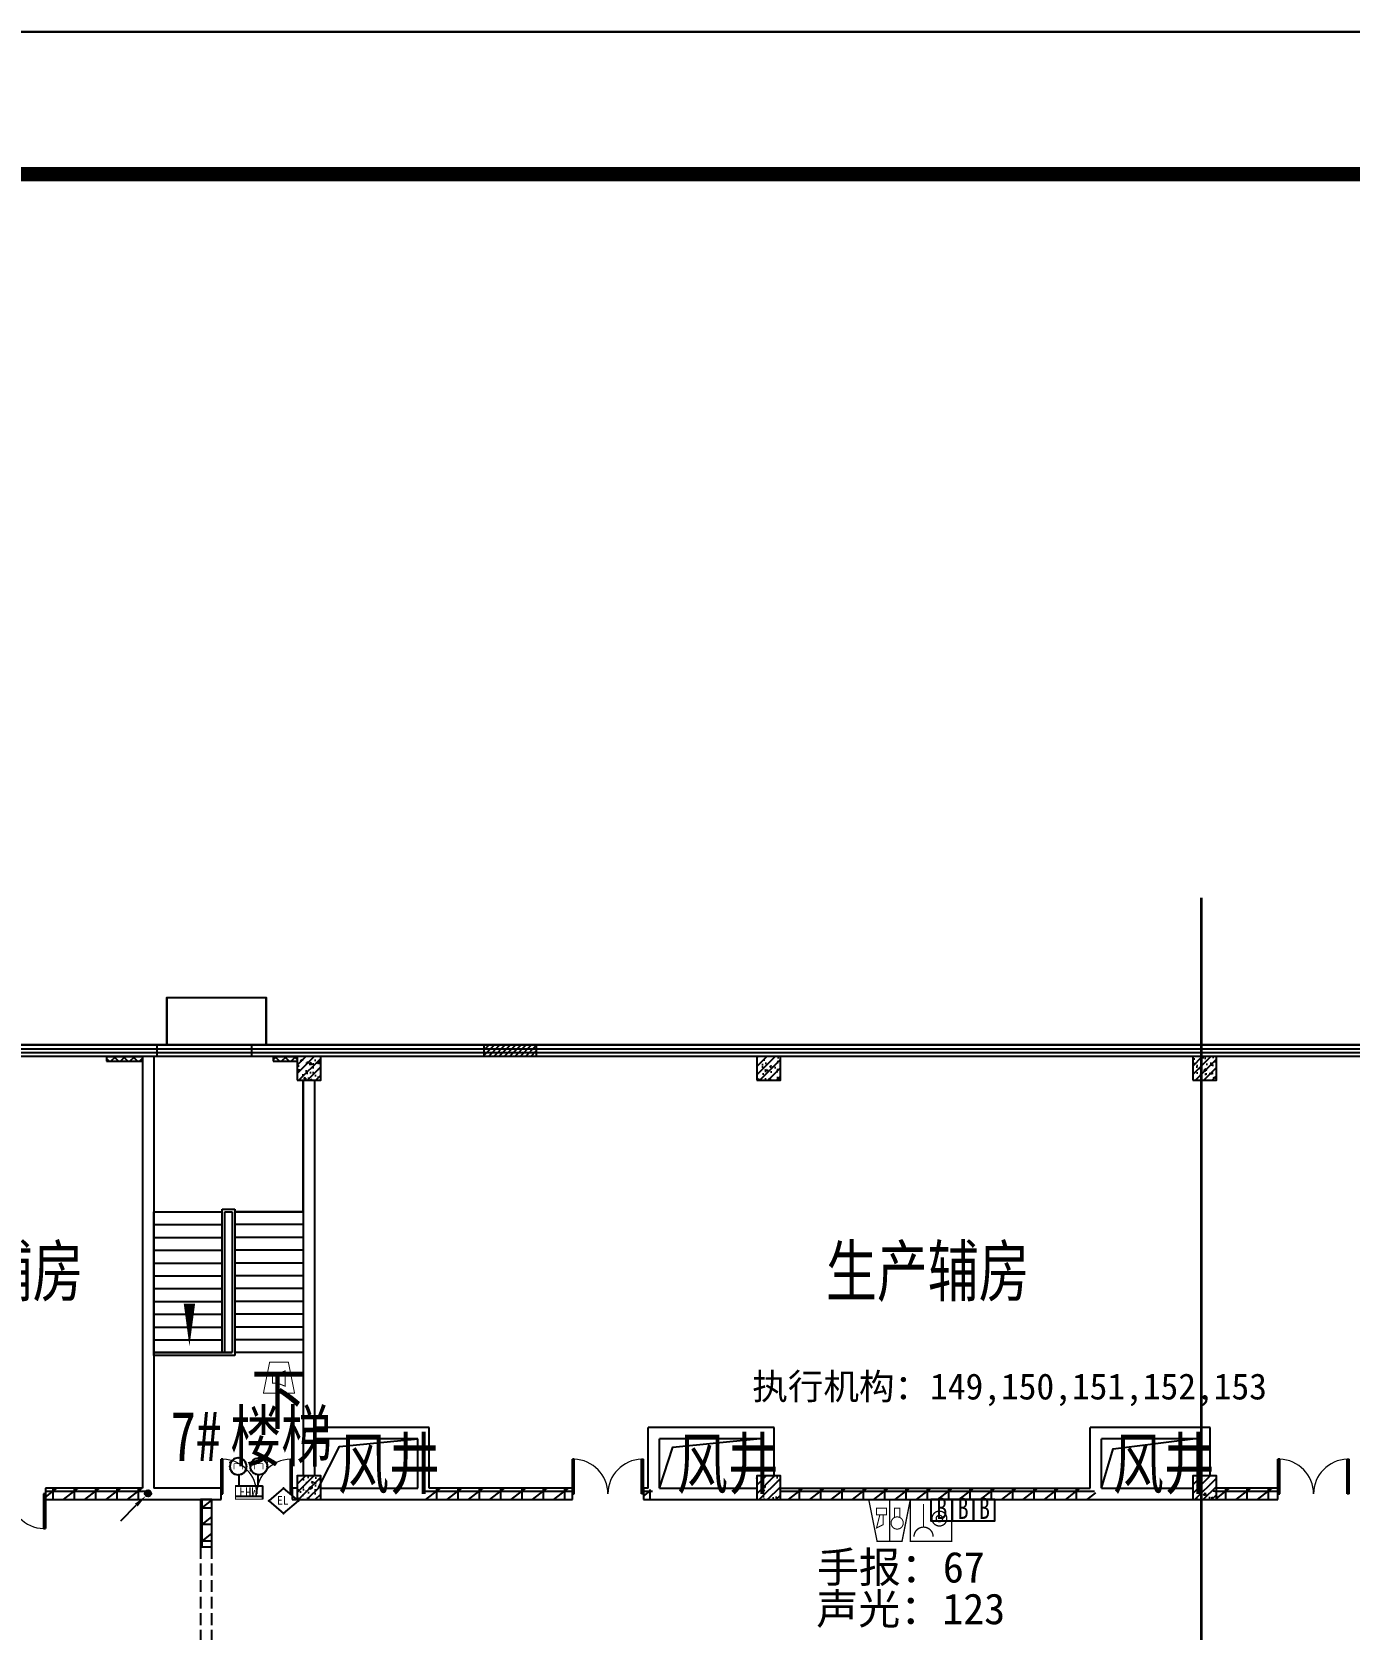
# Model space of a CAD drawing. Header units: millimetres. Extents: x -633009578 to 5705885, y -633235091 to 2571734.
# Drawn here: x 3605976 to 3633770, y 1979518 to 2013212 of the extents above; entities that cross this region are included whole.
import ezdxf
from ezdxf.enums import TextEntityAlignment as Align

# ---------------------------------------------------------------- set-up
doc = ezdxf.new("R2010")
doc.units = ezdxf.units.MM
doc.header["$LTSCALE"] = 1000
doc.header["$MEASUREMENT"] = 0
doc.linetypes.add('DASH', pattern=[0.35, 0.25, -0.1])
doc.layers.get('0').update_dxf_attribs({"color": 9})
for name, color, linetype in [('000000000000电气', 7, 'Continuous'), ('3T_WOOD', 21, 'Continuous'), ('A-COLUM(柱)', 255, 'Continuous'), ('A-DOOR(门）', 4, 'Continuous'), ('A-F-AREA(计算)', 5, 'Continuous'), ('A-FLOR(看线)', 8, 'Continuous'), ('A-HATH(填充)', 8, 'Continuous'), ('A-OTHER(其它)', 192, 'Continuous'), ('A-STAR(楼梯)', 51, 'Continuous'), ('A-TEXT(房间)', 243, 'Continuous'), ('A-WALL(墙)', 255, 'Continuous'), ('A-WINDOW（窗）', 4, 'Continuous'), ('DIM_SYMB', 3, 'Continuous'), ('HVAC-water Dim-SF', 241, 'Continuous'), ('PUB_TEXT', 7, 'Continuous'), ('TEL_TEXT', 7, 'Continuous'), ('电-弱电平面-箭头', 3, 'Continuous'), ('设备-安防', 3, 'Continuous'), ('设备-消防', 3, 'Continuous'), ('设备-箱柜', 3, 'Continuous'), ('院图签、封面151013$0$PUB_TITLE', 153, 'Continuous'), ('院图签、封面151013$0$图签文字', 4, 'Continuous')]:
    doc.layers.add(name, color=color, linetype=linetype)
doc.styles.add('_TCH', font='simhei.ttf', dxfattribs={"width": 0.75, "bigfont": 'hztxt.shx'})
doc.styles.add('_TCH_DIM', font='simhei.ttf', dxfattribs={"width": 0.8, "bigfont": 'hztxt.shx'})
doc.styles.add('_TEL_DIM', font='simhei.ttf', dxfattribs={"height": 3.5, "bigfont": 'HZTXT'})
doc.styles.add('IDQSTYLE', font='simhei.ttf', dxfattribs={"width": 0.707, "bigfont": 'hztxt.shx'})
doc.styles.add('SF', font='simhei.ttf', dxfattribs={"width": 0.75, "bigfont": '@@@hztxt.shx'})
doc.styles.add('宋', font='simhei.ttf', dxfattribs={"width": 0.8})
doc.styles.add('宋体', font='simhei.ttf')
doc.styles.add('院图签、封面151013$0$-宋体', font='simhei.ttf', dxfattribs={"width": 0.8})
pattern_1 = [(0, (1102221.475196039, 677977.5160347573), (0, 350), []), (37.875, (1102621.475196039, 677977.5160347573), (-169.61527734408, 218.0766567528281), []), (90, (1102621.475196039, 677977.5160347573), (-450, 2.755455298081545e-14), [])]
pattern_2 = [(45, (1102321.475196039, 677977.5160347573), (-100.0001016555733, 100.0001016555733), []), (135, (1102321.475196039, 677977.5160347573), (-100.0001016555733, -100.0001016555733), [])]

# ---------------------------------------------------------------- blocks, each defined once
blk = doc.blocks.new('HC001213')
at = {"color": 0, "linetype": 'Continuous', "const_width": 0.2}
blk.add_lwpolyline([(-1.875, 3.125), (1.875, 3.125), (3.125, -3.125), (-3.125, -3.125)], close=True, dxfattribs=at)
for points in [[(-1.293653517016746, 0.7382802506738564), (-0.243653517016746, 0.7382802506738564), (-0.243653517016746, -1.136719749326144), (-1.293653517016746, -1.136719749326144), (-1.293653517016746, 0.7382802506738564)], [(-0.243653517016746, 0.7382802506738564), (1.231346482983254, 1.338280250673856), (1.231346482983254, -1.736719749326144), (-0.243653517016746, -1.136719749326144)]]:
    blk.add_lwpolyline(points, dxfattribs=at)
at = {"color": 0, "style": 'IDQSTYLE', "width": 0.7}
blk.add_attdef('PSFHATT', (5.125, -3.125), '', height=2.5, dxfattribs=at)
blk = doc.blocks.new('HC001212')
at = {"color": 0, "linetype": 'Continuous', "const_width": 0.2}
blk.add_lwpolyline([(-1.875, 3.125), (1.875, 3.125), (3.125, -3.125), (-3.125, -3.125)], close=True, dxfattribs=at)
at = {"color": 0, "linetype": 'Continuous'}
for points, const_width in [([(0, 3.125), (0, -3.125)], 0.2), ([(-1.459485991813081, -0.8805239327332393), (-1.95948599181308, 1.119476067266761), (-0.9594859918130805, 0.619476067266761), (-0.9594859918130805, -0.8805239327332393)], 0.16), ([(-1.959485991813081, -1.880523932733239), (-1.95948599181308, -0.8805239327332393), (-0.4594859918130805, -0.8805239327332393), (-0.4594859918130805, -1.880523932733239), (-1.959485991813081, -1.880523932733239)], 0.16), ([(0.7290485194275803, -0.380523932733239), (0.7290485194281489, -1.880523932733239), (1.569048519428149, -1.880523932733239), (1.569048519430491, -0.380523932733239)], 0.16)]:
    blk.add_lwpolyline(points, dxfattribs=dict(at, const_width=const_width))
at = {"color": 0, "linetype": 'Continuous', "const_width": 0.16}
blk.add_lwpolyline([(1.799048519428144, -0.2905239327332435, 0.1989123673796631), (2.068287334970649, 0.3594760672667566, 0.1989123673796631), (1.799048519428145, 1.009476067266757, 0.1989123673796404), (1.149048519428189, 1.278714882809276, 0.1989123673796654), (0.4990485194281443, 1.009476067266757, 0.198912367379653), (0.2298097038856248, 0.3594760672667572, 0.1989123673796529), (0.4990485194281444, -0.2905239327332433, 0.1989123673796571), (1.14904851942816, -0.5597627482757622, 0.1989123673796488)], format="xyb", close=True, dxfattribs=at)
at = {"color": 0, "style": 'IDQSTYLE', "width": 0.7}
blk.add_attdef('PSFHATT', (5.125, -3.125), '', height=2.5, dxfattribs=at)
blk = doc.blocks.new('HC001208')
at = {"color": 0, "linetype": 'Continuous', "const_width": 0.2}
blk.add_lwpolyline([(-3.125, 3.125), (3.125, 3.125), (3.125, -3.125), (-3.125, -3.125)], close=True, dxfattribs=at)
blk.add_lwpolyline([(-2.560875308812533, 2.421549273106315, 0.198912367379651), (-2.13910907372117, 1.40331550819771, 0.1989123673796632), (-1.120875308812534, 0.9815492731063138, 0.1989123673796561), (-0.1026415439039181, 1.403315508197666, 0.1989123673796525), (0.3191246911874668, 2.421549273106313)], format="xyb", dxfattribs=at)
at = {"color": 0, "linetype": 'Continuous', "const_width": 0.128}
blk.add_lwpolyline([(-1.120875308812544, 0.9815492731063138), (-1.120875308812535, -2.518826738720627)], dxfattribs=at)
at = {"color": 0, "linetype": 'Continuous', "const_width": 0.2}
for points in [[(2.383210274305692, -0.3093507400644881, 0.9999999999999997), (0.1432102743056918, -0.3093507400644877, 0.9999999999999999)], [(0.7832102743056915, -0.3093507400644884, 0.9999999999999994), (1.743210274305692, -0.3093507400644881, 0.9999999999999994)]]:
    blk.add_lwpolyline(points, format="xyb", close=True, dxfattribs=at)
at = {"color": 0, "style": 'IDQSTYLE', "width": 0.7}
blk.add_attdef('PSFHATT', (5.125, -3.125), '', height=2.5, dxfattribs=at)
blk = doc.blocks.new('A$C18BE6784')
at = {"color": 3}
for p, q in [((9.966180517105386, 207.7662279362848), (523.9618938427884, 207.7662279362848)), ((9.966180517105386, 10.07556907826802), (523.9618938427884, 10.07556907826802)), ((523.9618938427884, 10.07556907826802), (523.9618938427884, 267.0734257409931))]:
    blk.add_line(p, q, dxfattribs=at)
at = {"color": 3, "const_width": 19.76906588580314}
blk.add_lwpolyline([(9.966180517105386, 267.0734257409931), (9.966180517105386, 10.07556907826802), (523.9618938427884, 10.07556907826802), (523.9618938427884, 267.0734257409931), (9.966180517105386, 267.0734257409931), (9.966180517105386, 10.07556907826802)], dxfattribs=at)
at = {"layer": 'TEL_TEXT', "style": '宋'}
blk.add_text('FHM', height=174.3631611127561, dxfattribs=at).set_placement((76.73028432228602, 37.78400701103965))
blk = doc.blocks.new('$equip_U$00000071(蒋轩)')
at = {"const_width": 0.040000000000008}
blk.add_lwpolyline([(-0.5, 0, -1), (0.5, 0, -1), (-0.5, 0, -1.4631756610552)], format="xyb", dxfattribs=at)
at = {"linetype": 'Continuous', "const_width": 0.041666666666675}
for points in [[(-0.25, -0.1666666666715173), (-0.25, 0.1666666666715173)], [(0.25, -0.1666666666715173), (0.25, 0.1666666666715173)], [(-0.25, -0.1666666666715173), (0.25, -0.1666666666715173)]]:
    blk.add_lwpolyline(points, dxfattribs=at)
blk.add_circle((0, 0), 0.5000000000001146)
blk.add_point((0, -0.5))
at = {"color": 7, "style": '_TEL_DIM', "flags": 1}
for tag in ['REMARK', 'A']:
    blk.add_attdef(tag, text='', height=1.666666666667e-05, dxfattribs=at).set_placement((0, 0), align=Align.MIDDLE_CENTER)
blk = doc.blocks.new('$equip_U$00000073(LR-JS03)')
at = {"xscale": 1.008, "yscale": 1.008, "zscale": 1.008}
blk.add_blockref('$equip_U$00000071(蒋轩)', (0, 0), dxfattribs=at)
at = {"color": 7, "style": '_TEL_DIM', "flags": 1}
for tag in ['REMARK', 'A']:
    blk.add_attdef(tag, text='', height=2e-05, dxfattribs=at).set_placement((0, 0), align=Align.MIDDLE_CENTER)
blk = doc.blocks.new('$equip_U$00000082(LR-JS03)')
blk.add_blockref('$equip_U$00000073(LR-JS03)', (0, 0))
at = {"color": 7, "style": '_TEL_DIM', "flags": 1}
for tag in ['REMARK', 'A']:
    blk.add_attdef(tag, text='', height=2e-05, dxfattribs=at).set_placement((0, 0), align=Align.MIDDLE_CENTER)
blk = doc.blocks.new('$equip_U$00000090(LR-JS03)')
for p in [(-0.5040000000153668, 0), (0, 0.5040000000008149), (0.5039999999571592, 0), (0, -0.5040000000008149)]:
    blk.add_point(p)
blk.add_blockref('$equip_U$00000082(LR-JS03)', (0, 0))
at = {"color": 7, "style": '_TEL_DIM', "flags": 1}
for tag in ['REMARK', 'A']:
    blk.add_attdef(tag, text='', height=2e-05, dxfattribs=at).set_placement((0, 0), align=Align.MIDDLE_CENTER)
blk = doc.blocks.new('$equip_U$00000099(LR-JS03)')
at = {"linetype": 'Continuous', "ltscale": 0.7, "xscale": 0.6, "yscale": 0.6, "zscale": 0.6}
blk.add_blockref('$equip_U$00000090(LR-JS03)', (0, 0), dxfattribs=at)
at = {"color": 7, "linetype": 'Continuous', "style": '_TEL_DIM', "flags": 1}
for tag in ['REMARK', 'A']:
    blk.add_attdef(tag, text='', height=2e-05, dxfattribs=at).set_placement((0, 0), align=Align.MIDDLE_CENTER)
blk = doc.blocks.new('$equip_U$00000101(LR-JS03)')
at = {"linetype": 'Continuous', "ltscale": 0.7}
for p in [(-0.3023999999277294, 0), (-0.2900179410353303, 0.1034561744891107), (-0.2358388293068856, 0.1892770628328435), (-0.1658388294745237, 0.2592770627816208), (-0.1194070677738637, 0.277826766425278), (0, 0.302399999985937), (0.1048157138284296, 0.2836537081166171), (0.2132320802193135, 0.2144244387745857), (0.2832320802845061, 0.1444244387676008), (0.30240000016056, 0), (-0.2917371464427561, -0.1356171146035194), (-0.2217371466103941, -0.2056171146105044), (-0.1517371465452015, -0.2756171146174893), (0, -0.3024000000441447), (0.1854639847297221, -0.2388490536250174), (0.2639371012337506, -0.1475905369734392)]:
    blk.add_point(p, dxfattribs=at)
blk.add_blockref('$equip_U$00000099(LR-JS03)', (0, 0), dxfattribs=at)
at = {"color": 7, "linetype": 'Continuous', "style": '_TEL_DIM', "flags": 1}
for tag in ['REMARK', 'A']:
    blk.add_attdef(tag, text='', height=2e-05, dxfattribs=at).set_placement((0, 0), align=Align.MIDDLE_CENTER)
blk = doc.blocks.new('$equip_U$00000102(LR-JS03)')
for p in [(-0.3931199999933597, 0), (0, 0.3931199999997261), (0.3931200000224635, 0), (0, -0.3931200000006356)]:
    blk.add_point(p)
at = {"xscale": 1.3, "yscale": 1.3, "zscale": 1.3}
blk.add_blockref('$equip_U$00000101(LR-JS03)', (0, 0), dxfattribs=at)
at = {"color": 7, "style": '_TEL_DIM', "flags": 1}
for tag in ['REMARK', 'A']:
    blk.add_attdef(tag, text='', height=2e-05, dxfattribs=at).set_placement((0, 0), align=Align.MIDDLE_CENTER)
blk = doc.blocks.new('FHHHM')
at = {"layer": '设备-消防', "const_width": 35.58431859444}
for points in [[(-400.2762537132949, -420.9812156084226), (-400.2762537132949, -229.5319353532395)], [(-75.17435393342748, -420.9812156084226), (-75.17435393342748, -229.5319353532395)]]:
    blk.add_lwpolyline(points, dxfattribs=at)
at = {"layer": '设备-消防'}
for name, p, xscale, yscale, zscale in [('A$C18BE6784', (-471.5657044585096, -240.3660831669113), 0.9, 0.9, 0.9), ('$equip_U$00000102(LR-JS03)', (-414.3943202504888, -564.8034442435601), 367.6065970498603, 367.6065970498603, 367.6065970498603)]:
    blk.add_blockref(name, p, dxfattribs=dict(at, xscale=xscale, yscale=yscale, zscale=zscale))
at = {"layer": '设备-消防', "xscale": -367.6065970498603, "yscale": 367.606597049965, "zscale": 367.6065970500075, "rotation": 359.9999999999998}
blk.add_blockref('$equip_U$00000102(LR-JS03)', (-61.05628739541862, -564.8034442435601), dxfattribs=at)
blk = doc.blocks.new('*X126')
at = {"color": 0, "linetype": 'Continuous'}
for p, q in [((192.590110055903, 446.7242872143482), (193.9264208598343, 448.0605980182795)), ((192.6512440212146, 447.2096852483717), (193.4410228258108, 447.9994640529679)), ((192.666080612941, 446.3759937026742), (194.2747143715083, 447.9846274612416)), ((192.8122309321682, 446.0978799531896), (194.552828120993, 447.8384771420143)), ((193.0126674313866, 445.874052383696), (194.7766556904866, 447.6380406427959)), ((193.2651240367983, 445.7022449203958), (194.9484631537868, 447.3855840373842)), ((193.5780466605768, 445.5909034754624), (195.0598045987202, 447.0726614136058)), ((193.9838870800477, 445.5724798262212), (195.0782282479613, 446.6668209941349))]:
    blk.add_line(p, q, dxfattribs=at)
blk = doc.blocks.new('HC001447')
at = {"color": 0, "linetype": 'Continuous'}
blk.add_line((-5.469508829517324, -5.531426259851287), (-2.364015929042509, -2.356448738054951), dxfattribs=at)
blk.add_lwpolyline([(-2.364015929042509, -2.356448738054951, 0.8, 0, 0), (-0.4121164681388194, -0.4698776614111466, 0, 0, 0)], format="xyseb", dxfattribs=at)
blk.add_circle((0, 0), 0.625, dxfattribs=at)
at = {"color": 0, "linetype": 'Continuous', "xscale": 0.5, "yscale": 0.5, "zscale": 0.5}
blk.add_blockref('*X126', (-96.91845018383214, -223.4069038532592), dxfattribs=at)
at = {"color": 0, "style": 'IDQSTYLE', "width": 0.7}
blk.add_attdef('PSFHATT', (2.62500001, -5.531426259851287), '', height=2.5, dxfattribs=at)
blk = doc.blocks.new('建筑图框_A1')
at = {"layer": '院图签、封面151013$0$PUB_TITLE'}
blk.add_lwpolyline([(0, 0), (84100, 0), (84100, 59400), (0, 59400)], close=True, dxfattribs=at)
at = {"layer": '院图签、封面151013$0$PUB_TITLE', "const_width": 100}
blk.add_lwpolyline([(2500, 1000), (83100, 1000), (83100, 58400), (2500, 58400)], close=True, dxfattribs=at)
at = {"layer": '院图签、封面151013$0$图签文字', "color": 6, "style": '院图签、封面151013$0$-宋体'}
for tag, height, width, p in [('工程主持人', 400, 0.7999999999883585, (79990.91196859907, 29505.93707200652)), ('审定', 400, 0.7999999999883585, (79990.91196859907, 28705.93707200605)), ('审核', 400, 0.7999999999883585, (79990.91196859907, 27905.93707200559)), ('专业负责人', 400, 0.7999999999883585, (79990.91196859907, 27105.93707200512)), ('校对', 400, 0.7999999999883585, (79990.91196859907, 26305.93707200466)), ('设计', 400, 0.7999999999883585, (79990.91196859907, 25505.93707200419)), ('方案设计人', 400, 0.7999999999883585, (79990.91196859907, 24706.79438478127)), ('工程编号', 300, 0.7000000000116415, (81000.00416498398, 8700.424278954277)), ('版次', 300, 0.7000000000116415, (78738.08139540046, 3005.726258059498)), ('日期', 300, 0.7000000000116415, (82038.0813954557, 3000.226258123759)), ('图号', 200, 0.7000000000116415, (82538.08139542397, 2400.075247410685)), ('比例', 300, 0.7000000000116415, (78738.08139537089, 2200.188802679535)), ('图号_X施', 300, 0.7000000000116415, (81538.08139540977, 2200.188802651362)), ('图号_总数', 200, 0.7000000000116415, (82538.08139541186, 2000.075247410219))]:
    blk.add_attdef(tag, text='', height=height, dxfattribs=dict(at, width=width)).set_placement(p, align=Align.MIDDLE_CENTER)
at = {"layer": '院图签、封面151013$0$图签文字', "color": 6, "style": '院图签、封面151013$0$-宋体', "width": 0.7}
for tag, p in [('建设单位_001', (80935.88661794258, 7446.21079580821)), ('工程名称_001', (80933.52706738078, 6045.368099178996)), ('图名_001', (79742.88288308708, 4059.656552180292))]:
    blk.add_attdef(tag, p, '', height=300, dxfattribs=at)
blk = doc.blocks.new('$equip$00002474')
for p, q in [((-0.519992380955955, 1.000000338535756e-05), (7.619048119522631e-06, 0.4400100000020757)), ((7.619048119522631e-06, -0.4399899999989429), (-0.519992380955955, 1.000000338535756e-05)), ((7.619048119522631e-06, 0.4400100000020757), (0.5200076190521941, 1.000000338535756e-05)), ((0.5200076190521941, 1.000000338535756e-05), (7.619048119522631e-06, -0.4399899999989429))]:
    blk.add_line(p, q)
at = {"const_width": 0.04}
blk.add_lwpolyline([(7.619048119522631e-06, 0.4400100000020757), (-0.519992380955955, 1.000000338535756e-05), (7.619048119522631e-06, -0.4399899999989429), (0.5200076190521941, 1.000000338535756e-05), (7.619048119522631e-06, 0.4400100000020757), (-0.519992380955955, 1.000000338535756e-05)], dxfattribs=at)
for p in [(-0.519992380955955, 1.000000338535756e-05), (7.619048119522631e-06, 0.4400100000020757), (0.5200076190521941, 1.000000338535756e-05), (7.619048119522631e-06, -0.4399899999989429)]:
    blk.add_point(p)
at = {"color": 7, "style": '_TEL_DIM'}
blk.add_attdef('$TEXT$', text='', height=0.3, dxfattribs=at).set_placement((0.02805548798642121, 0.01213281898526475), align=Align.MIDDLE_CENTER)
at = {"color": 7, "style": '_TEL_DIM', "flags": 1}
blk.add_attdef('A', text='', height=2e-05, dxfattribs=at).set_placement((0, 0), align=Align.MIDDLE_CENTER)
blk = doc.blocks.new('$DorLib2D$00000002')
for p, q in [((-0.5, -5.684341886080802e-17), (-0.5000000000000007, 0.4875)), ((-0.4750000000000007, 0.4875), (-0.5000000000000007, 0.4875)), ((-0.475, -2.842170943040401e-17), (-0.4750000000000007, 0.4875)), ((0.475, -2.842170943040401e-17), (0.4750000000000007, 0.4875)), ((0.4750000000000007, 0.4875), (0.5000000000000007, 0.4875)), ((0.5, -5.684341886080802e-17), (0.5000000000000007, 0.4875)), ((-0.5, -5.684341886080802e-17), (-0.475, -2.842170943040401e-17)), ((0.5, -5.684341886080802e-17), (0.475, -2.842170943040401e-17))]:
    blk.add_line(p, q)
at = {"lineweight": 13}
for centre, start, end in [((-0.4875, -4.263256414560601e-17), 0, 88.53071641864632), ((0.4875, -4.263256414560601e-17), 91.4692835813537, 180)]:
    blk.add_arc(centre, 0.4875, start, end, dxfattribs=at)
blk = doc.blocks.new('_FZH')
h = blk.add_hatch()
h.set_pattern_fill('钢筋混凝土', color=256, scale=0.1, style=0)
h.set_pattern_definition([(45, (0, 0), (-0.1767766952966369, 0.1767766952966369), []), (50, (0, 0), (0.7172601826007535, -0.06275213498259512), [0.07500000000000001, -0.8250000000000001]), (355, (0, 0), (-0.138751333613, 0.7521921337000119), [0.06, -0.66]), (100.4514, (0.05977168000000001, -0.00522934), (0.5785093817140216, 0.6894395420609536), [0.06374019, -0.701142112]), (46.1842, (0, 0.2), (1.067241048625645, -0.1655190143290181), [0.1125, -1.2375]), (96.6356, (0.088936745, 0.186206693), (0.9346627055487033, 0.9741178709004418), [0.095610288, -1.051713]), (351.1842, (0, 0.2), (0.9346619451336272, 0.9741186009253247), [0.09000000000000001, -0.9900000000000001]), (21, (0.1, 0.15), (0.5969070521184617, -0.4026188906653388), [0.07500000000000001, -0.8250000000000001]), (326, (0.1, 0.15), (0.2433153319215824, 0.7251500450468529), [0.06, -0.66]), (71.4514, (0.149742233, 0.116448394), (0.84022262858149, 0.3225304967099524), [0.06374019, -0.701142112]), (37.50000000000001, (0, 0), (0.01215985531729062, 0.3328938538313115), [0, -0.652, 0, -0.67, 0, -0.6625000000000001]), (7.499999999999999, (0, 0), (0.2630695374421486, 0.3944117118823603), [0, -0.382, 0, -0.637, 0, -0.2525]), (-32.5, (-0.223, 0), (0.533822436172409, -0.02255487173437976), [0, -0.25, 0, -0.78, 0, -1.035]), (-42.5, (-0.323, 0), (0.5831861693423862, 0.1001049823323177), [0, -0.325, 0, -0.518, 0, -0.735])])
h.paths.add_polyline_path([(-0.5, -0.5), (0.5, -0.5), (0.5, 0.5), (-0.5, 0.5)])
blk.add_lwpolyline([(-0.5, -0.5), (0.5, -0.5), (0.5, 0.5), (-0.5, 0.5)], close=True)
blk = doc.blocks.new('$TCHSYS$WIN2D')
for p, q in [((-0.5, 0.5), (0.5, 0.5)), ((-0.5, 0.5), (-0.4999999999999999, -0.5)), ((0.5, 0.5), (0.4999999999999998, -0.5)), ((0.5, 0.1666666666666666), (-0.5, 0.1666666666666666)), ((0.5, -0.1666666666666667), (-0.5, -0.1666666666666667)), ((-0.4999999999999999, -0.5), (0.5, -0.5))]:
    blk.add_line(p, q)

msp = doc.modelspace()

# ---------------------------------------------------------------- hatches: boundary and pattern name
at = {"layer": '3T_WOOD'}
h = msp.add_hatch(dxfattribs=at)
h.set_pattern_fill('ANSI31', color=256, scale=50)
h.set_pattern_definition([(45, (2412779.395743424, 677977.51603476), (-56.1266007566822, 56.12660075668221), [])])
h.paths.add_polyline_path([(3615519.941630357, 1991839.596922406), (3616619.941630357, 1991839.596922406), (3616619.941630357, 1991599.596922406), (3615519.941630357, 1991599.596922406)])
at = {"layer": 'A-HATH(填充)'}
h = msp.add_hatch(dxfattribs=at)
h.set_pattern_fill('多孔材料', color=256, scale=50, style=0)
h.set_pattern_definition(pattern_2)
h.paths.add_polyline_path([(3607549.994031798, 1991499.596922274), (3608309.994031792, 1991499.596922274), (3608309.994031792, 1991599.596922274), (3607549.994031798, 1991599.596922274)])
h = msp.add_hatch(dxfattribs=at)
h.set_pattern_fill('多孔材料', color=256, scale=50, style=0)
h.set_pattern_definition(pattern_2)
h.paths.add_polyline_path([(3611069.994031724, 1991499.596922429), (3611569.994031751, 1991499.596922429), (3611569.994031751, 1991599.596922429), (3611069.994031724, 1991599.596922429)])
h = msp.add_hatch(dxfattribs=at)
h.set_pattern_fill('空心砖', color=256, scale=100, style=0)
h.set_pattern_definition(pattern_1)
h.paths.add_polyline_path([(3608309.994031806, 1982489.596922399), (3606259.994031749, 1982489.596922347), (3606259.994031749, 1982249.596922401), (3608429.994031792, 1982249.596922421), (3608429.994031802, 1982409.596922438)])
h = msp.add_hatch(dxfattribs=at)
h.set_pattern_fill('空心砖', color=256, scale=100, style=0)
h.set_pattern_definition(pattern_1)
h.paths.add_polyline_path([(3609529.994031747, 1982249.59692243), (3609529.994031741, 1981249.596922107), (3609769.994031748, 1981249.596922107), (3609769.994031747, 1982249.59692243)])
h = msp.add_hatch(dxfattribs=at)
h.set_pattern_fill('空心砖', color=256, scale=100, style=0)
h.set_pattern_definition(pattern_1)
h.paths.add_polyline_path([(3614239.994031752, 1982249.59692223), (3617379.994031663, 1982249.596922346), (3617379.994031657, 1982489.596922365), (3614359.99403187, 1982489.596922264), (3614239.99403183, 1982409.596922237)])
h = msp.add_hatch(dxfattribs=at)
h.set_pattern_fill('空心砖', color=256, scale=100, style=0)
h.set_pattern_definition(pattern_1)
h.paths.add_polyline_path([(3618979.994031488, 1982489.596922389), (3618879.994031657, 1982489.596922406), (3618879.994031663, 1982249.596922386), (3619099.994031752, 1982249.596922362), (3619099.994031576, 1982409.596922414)])
h = msp.add_hatch(dxfattribs=at)
h.set_pattern_fill('空心砖', color=256, scale=100, style=0)
h.set_pattern_definition(pattern_1)
h.paths.add_polyline_path([(3621769.994031749, 1982489.596922385), (3621769.994031749, 1982249.596922434), (3628419.994031752, 1982249.596922614), (3628423.327365164, 1982409.596922574), (3628304.99403187, 1982489.596922562)])
h = msp.add_hatch(dxfattribs=at)
h.set_pattern_fill('空心砖', color=256, scale=100, style=0)
h.set_pattern_definition(pattern_1)
h.paths.add_polyline_path([(3630969.994031749, 1982489.596922634), (3630969.994031749, 1982249.596922677), (3632269.994031488, 1982249.596922632), (3632269.994031489, 1982489.596922653)])

# ---------------------------------------------------------------- linework, layer by layer
at = {"elevation": 2e-08}
msp.add_lwpolyline([(2725055.437121258, 2013211.976810416), (4008204.699681385, 2013211.976810416), (4008204.699681385, 1835011.976810416), (2725055.437121258, 1835011.976810416)], close=True, dxfattribs=at)
at = {"layer": '000000000000电气', "color": 2, "lineweight": 35}
msp.add_line((3630647.835811221, 1994942.780287496), (3630647.835811221, 1977707.814639165), dxfattribs=at)
at = {"layer": '3T_WOOD'}
msp.add_lwpolyline([(3615519.941630357, 1991839.596922406), (3616619.941630357, 1991839.596922406), (3616619.941630357, 1991599.596922406), (3615519.941630357, 1991599.596922406)], close=True, dxfattribs=at)
at = {"layer": 'A-F-AREA(计算)'}
msp.add_lwpolyline([(3534479.971570265, 1991839.59697076), (3668759.971570265, 1991839.59697076), (3668759.971570265, 1855759.59697076), (3534479.971570265, 1855759.59697076)], close=True, dxfattribs=at)
at = {"layer": 'A-FLOR(看线)'}
msp.add_lwpolyline([(3608819.993784447, 1992839.596922376), (3608819.99427853, 1991839.596922376), (3608819.993784447, 1992839.596922383), (3610919.99427853, 1992839.596922362), (3610919.993784447, 1991839.596922373), (3610919.99427853, 1992839.596922373)], dxfattribs=at)
at = {"layer": 'A-OTHER(其它)'}
for points in [[(3612020.927296307, 1982499.596922424), (3612467.564289677, 1983369.687042835), (3614119.994031749, 1983529.589109821)], [(3619219.994031488, 1982489.59692249), (3619499.874738989, 1983358.298478855), (3621269.994031856, 1983529.589110181)], [(3628544.99403187, 1982489.596922547), (3628789.341266254, 1983319.607345577), (3630469.994031856, 1983529.58911009)]]:
    msp.add_lwpolyline(points, dxfattribs=at)
at = {"layer": 'A-STAR(楼梯)'}
for p, q in [((3611569.994031977, 1991599.596922344), (3608549.994031799, 1991599.596922277)), ((3608549.994031799, 1991599.596922277), (3608549.994031799, 1988319.596922277)), ((3611699.994031799, 1988319.596922277), (3611699.994031786, 1991099.596922453)), ((3608549.994031799, 1985349.596922277), (3608549.994031799, 1988319.596922277)), ((3608549.994031799, 1988319.596922277), (3609989.994031804, 1988319.596922453)), ((3608549.994031799, 1988319.596922277), (3609989.994031803, 1988319.596922344)), ((3609989.994031799, 1985349.596922277), (3609989.994031814, 1988379.596922034)), ((3609989.994031814, 1988379.596922034), (3610259.99403177, 1988379.596922034)), ((3610049.994031799, 1985349.596922277), (3610049.994031799, 1988319.596922277)), ((3610049.994031799, 1985349.596922277), (3610049.994031814, 1988319.596922034)), ((3610049.994031814, 1988319.596922034), (3610199.99403177, 1988319.596922034)), ((3610049.994031897, 1988319.596922344), (3610199.994031416, 1988319.596922543)), ((3610199.994031799, 1988319.596922277), (3610199.994031799, 1985349.596922277)), ((3610199.99403177, 1988319.596922034), (3610199.99403177, 1985349.596922325)), ((3610259.99403177, 1988379.596922034), (3610259.99403177, 1985289.596922325)), ((3611699.994031799, 1988319.596922277), (3610259.994031798, 1988319.596922453)), ((3610259.994031798, 1988319.596922667), (3611699.994031799, 1988319.596922277)), ((3611699.994031799, 1988319.596922277), (3611699.994031799, 1985349.596922277)), ((3608549.994031799, 1988049.596922277), (3609989.994031802, 1988049.596922127)), ((3611699.994031799, 1988049.596922277), (3610259.994031798, 1988049.596922127)), ((3608549.994031799, 1987779.596922277), (3609989.994031801, 1987779.596922127)), ((3611699.994031799, 1987779.596922277), (3610259.994031798, 1987779.596922127)), ((3608549.994031799, 1987509.596922277), (3609989.994031799, 1987509.596922453)), ((3611699.994031799, 1987509.596922277), (3610259.994031798, 1987509.596922453)), ((3608549.994031799, 1987239.596922277), (3609989.994031798, 1987239.596922127)), ((3608549.994031799, 1986969.596922277), (3609989.994031796, 1986969.596922453)), ((3611699.994031799, 1987239.596922277), (3610259.994031798, 1987239.596922127)), ((3611699.994031799, 1986969.596922277), (3610259.994031798, 1986969.596922453)), ((3608549.994031799, 1986699.596922277), (3609989.994031795, 1986699.596922127)), ((3611699.994031799, 1986699.596922277), (3610259.994031798, 1986699.596922127)), ((3608549.994031799, 1986429.596922277), (3609989.994031794, 1986429.596922453)), ((3611699.994031799, 1986429.596922277), (3610259.994031798, 1986429.596922127)), ((3608549.994031799, 1986159.596922277), (3609989.994031793, 1986159.596922127)), ((3611699.994031799, 1986159.596922277), (3610259.994031798, 1986159.596922453)), ((3608549.994031799, 1985889.596922277), (3609989.994031792, 1985889.596922127)), ((3608549.994031799, 1985619.596922277), (3609989.99403179, 1985619.596922453)), ((3611699.994031799, 1985889.596922277), (3610259.994031798, 1985889.596922127)), ((3611699.994031799, 1985619.596922277), (3610259.994031798, 1985619.596922453)), ((3608549.994031799, 1985349.596922277), (3609989.994031789, 1985349.596922127)), ((3610199.99403177, 1985349.596922325), (3608549.994031799, 1985349.596922277)), ((3608549.994031799, 1985289.596922277), (3608549.994031799, 1985349.596922277)), ((3610259.99403177, 1985289.596922325), (3608549.994031799, 1985289.596922277)), ((3609989.994031789, 1985349.596922127), (3610049.994031799, 1985349.596922277)), ((3609989.994031799, 1985349.596922277), (3610049.994031799, 1985349.596922277)), ((3610049.994031799, 1985349.596922277), (3610199.994031799, 1985349.596922277)), ((3611699.994031799, 1985349.596922277), (3610259.994031798, 1985349.596922127))]:
    msp.add_line(p, q, dxfattribs=at)
at = {"layer": 'A-WALL(墙)'}
for p, q in [((3607549.994031798, 1991599.596922274), (3608309.994031792, 1991599.596922274)), ((3607549.994031798, 1991599.596922274), (3607549.994031798, 1991499.596922274)), ((3607549.994031798, 1991499.596922274), (3608309.994031792, 1991499.596922274)), ((3608309.994031792, 1991599.596922274), (3608309.994031792, 1991499.596922274)), ((3608309.994031792, 1991599.596922424), (3608309.994031806, 1982489.596922399)), ((3608549.994031792, 1991599.596922424), (3608309.994031792, 1991599.596922424)), ((3608549.994031792, 1991599.596922424), (3608549.994031806, 1982489.596922493)), ((3611069.994031724, 1991599.596922429), (3611569.994031751, 1991599.596922429)), ((3611069.994031724, 1991599.596922429), (3611069.994031724, 1991499.596922429)), ((3611069.994031724, 1991499.596922429), (3611569.994031751, 1991499.596922429)), ((3611699.994031715, 1991099.596922453), (3611699.994031751, 1983649.596922415)), ((3611939.994031773, 1991099.596922453), (3611939.994031776, 1983769.596922531)), ((3611699.994031751, 1983649.596922415), (3611699.994031833, 1982749.596922453)), ((3614359.99403187, 1983769.596922534), (3611939.994031776, 1983769.596922531)), ((3614359.99403187, 1982489.596922264), (3614359.99403187, 1983769.596922534)), ((3618979.994031488, 1982489.596922389), (3618979.994031488, 1983769.59692234)), ((3621639.99403187, 1983769.596922342), (3618979.994031488, 1983769.59692234)), ((3621639.994032186, 1982749.596922453), (3621639.99403187, 1983769.596922342)), ((3628304.99403187, 1982489.596922562), (3628304.99403187, 1983769.596922342)), ((3630839.99403187, 1983769.596922345), (3628304.99403187, 1983769.596922342)), ((3630839.994031825, 1982749.596922453), (3630839.99403187, 1983769.596922345)), ((3611939.99403141, 1983529.596922531), (3611939.994031704, 1982749.596922453)), ((3614119.99403187, 1983529.596922533), (3611939.99403141, 1983529.596922531)), ((3614119.99403187, 1982489.596922217), (3614119.99403187, 1983529.596922533)), ((3619219.994031488, 1982489.59692249), (3619219.994031488, 1983529.596922542)), ((3621399.99403187, 1983529.596922544), (3619219.994031488, 1983529.596922542)), ((3621399.994031878, 1982749.596922453), (3621399.99403187, 1983529.596922544)), ((3628544.99403187, 1982489.596922547), (3628544.99403187, 1983529.596922343)), ((3630599.99403187, 1983529.596922344), (3628544.99403187, 1983529.596922343)), ((3630599.994031717, 1982749.596922453), (3630599.99403187, 1983529.596922344)), ((3608309.994031806, 1982489.596922399), (3606259.994031749, 1982489.596922347)), ((3606259.994031749, 1982489.596922347), (3606259.994031749, 1982249.596922401)), ((3606259.994031749, 1982249.596922401), (3608429.994031792, 1982249.596922421)), ((3608429.994031792, 1982249.596922421), (3609969.994031749, 1982249.596922492)), ((3609969.994031749, 1982489.596922479), (3608549.994031806, 1982489.596922493)), ((3609529.994031747, 1982249.59692243), (3609529.994031741, 1981249.596922107)), ((3609769.994031747, 1982249.59692243), (3609529.994031747, 1982249.59692243)), ((3609769.994031748, 1981249.596922107), (3609769.994031747, 1982249.59692243)), ((3609969.994031749, 1982249.596922492), (3609969.994031749, 1982489.596922479)), ((3611569.994031977, 1982489.596921991), (3611469.994031749, 1982489.596922449)), ((3611469.994031749, 1982489.596922449), (3611469.994031749, 1982249.596922493)), ((3611469.994031749, 1982249.596922493), (3611569.994031977, 1982249.596922706)), ((3612069.994031747, 1982489.596922172), (3614119.99403187, 1982489.596922217)), ((3612069.994031753, 1982249.596922172), (3614239.994031752, 1982249.59692223)), ((3614239.994031752, 1982249.59692223), (3617379.994031663, 1982249.596922346)), ((3617379.994031657, 1982489.596922365), (3614359.99403187, 1982489.596922264)), ((3617379.994031663, 1982249.596922346), (3617379.994031657, 1982489.596922365)), ((3618979.994031488, 1982489.596922389), (3618879.994031657, 1982489.596922406)), ((3618879.994031657, 1982489.596922406), (3618879.994031663, 1982249.596922386)), ((3618879.994031663, 1982249.596922386), (3619099.994031752, 1982249.596922362)), ((3619099.994031752, 1982249.596922362), (3621269.994031977, 1982249.596922546)), ((3619219.994031488, 1982489.59692249), (3621269.994031977, 1982489.596922577)), ((3621769.994031977, 1982489.596922418), (3628304.99403187, 1982489.596922562)), ((3621769.994031977, 1982249.596922385), (3628419.994031752, 1982249.596922614)), ((3628419.994031752, 1982249.596922614), (3630469.994031977, 1982249.596922812)), ((3628544.99403187, 1982489.596922547), (3630469.994031977, 1982489.596922487)), ((3632269.994031489, 1982489.596922653), (3630969.994031977, 1982489.596922828)), ((3630969.994031977, 1982249.596922792), (3632269.994031488, 1982249.596922632)), ((3632269.994031488, 1982249.596922632), (3632269.994031489, 1982489.596922653)), ((3609529.994031741, 1981249.596922107), (3609769.994031748, 1981249.596922107))]:
    msp.add_line(p, q, dxfattribs=at)
at = {"layer": 'A-WINDOW（窗）'}
for p, q in [((3608619.994031799, 1991599.596922277), (3608619.993913219, 1991839.596789028)), ((3610619.994031799, 1991599.597465768), (3610619.993913219, 1991839.597332519))]:
    msp.add_line(p, q, dxfattribs=at)
at = {"layer": 'A-WINDOW（窗）', "linetype": 'DASH'}
for p, q in [((3609529.994031747, 1981249.59692243), (3609529.994031747, 1979249.59692243)), ((3609769.994031747, 1979249.59692243), (3609769.994031747, 1981249.59692243))]:
    msp.add_line(p, q, dxfattribs=at)
at = {"layer": 'DIM_SYMB'}
msp.add_lwpolyline([(3610949.994031799, 1985214.596922277, 0, 0, 0), (3610949.994031799, 1989959.596922277, 0, 0, 0), (3609299.994031799, 1989959.596922277, 0, 0, 0), (3609299.994031799, 1985484.596922277, 0, 240.0000000000001, 0), (3609299.994031799, 1986384.596922277, 0, 0, 0)], format="xyseb", dxfattribs=at)
at = {"layer": 'HVAC-water Dim-SF', "color": 8, "linetype": 'Continuous'}
for points in [[(3625394.867851022, 1982249.596922493), (3624944.867851022, 1982249.596922493), (3624944.867851022, 1981799.596922493), (3625394.867851022, 1981799.596922493)], [(3625844.867851022, 1982249.596922493), (3625394.867851022, 1982249.596922493), (3625394.867851022, 1981799.596922493), (3625844.867851022, 1981799.596922493)], [(3626294.867851022, 1982249.596922493), (3625844.867851022, 1982249.596922493), (3625844.867851022, 1981799.596922493), (3626294.867851022, 1981799.596922493)]]:
    msp.add_lwpolyline(points, close=True, dxfattribs=at)

# ---------------------------------------------------------------- block references
at = {"layer": '000000000000电气', "color": 3, "xscale": -1.2285, "yscale": 1.2285, "zscale": 1.2285, "rotation": 180}
msp.add_blockref('FHHHM', (3610838.992132271, 1982255.542618297), dxfattribs=at)
at = {"layer": 'A-COLUM(柱)', "xscale": 500, "yscale": 500, "zscale": 500}
for p in [(3611819.994031751, 1991349.596922424), (3621519.994031749, 1991349.596922424), (3630719.994031765, 1991349.596922424), (3611819.994031751, 1982499.596922424), (3621519.994031749, 1982499.596922424), (3630719.994031749, 1982499.596922424)]:
    msp.add_blockref('_FZH', p, dxfattribs=at)
at = {"layer": 'A-DOOR(门）', "extrusion": (0, 0, -1), "xscale": -1500, "yscale": 1500, "zscale": 1500, "rotation": 359.999999999947}
msp.add_blockref('$DorLib2D$00000002', (-3610719.994031664, 1982369.596922423), dxfattribs=at)
at = {"layer": 'A-DOOR(门）', "xscale": 1500, "yscale": 1500, "zscale": 1500}
for p in [(3618129.99403186, 1982369.596922336), (3633019.994031702, 1982369.596922685)]:
    msp.add_blockref('$DorLib2D$00000002', p, dxfattribs=at)
at = {"layer": 'A-DOOR(门）', "xscale": 1500, "yscale": 1500, "zscale": 1500, "rotation": 180.0000000000548}
msp.add_blockref('$DorLib2D$00000002', (3605509.994031865, 1982369.596922418), dxfattribs=at)
at = {"layer": 'A-WINDOW（窗）', "extrusion": (0, 0, -1), "xscale": 50000.05726785376, "yscale": 240, "zscale": 50000.05726785376}
msp.add_blockref('$TCHSYS$WIN2D', (-3627620.022665692, 1991719.596922425), dxfattribs=at)
at = {"layer": '电-弱电平面-箭头', "color": 4, "xscale": 105, "yscale": 105, "zscale": 105}
msp.add_blockref('HC001447', (3608426.214371577, 1982379.74406822), dxfattribs=at)
at = {"layer": '设备-安防'}
ref = msp.add_blockref('$equip$00002474', (3611288.120084947, 1982224.457334204), dxfattribs=dict(at, xscale=-607.5, yscale=607.5, zscale=607.5))
ref.add_attrib('$TEXT$', 'EL', dxfattribs={"layer": '0', "color": 7, "height": 182.25, "style": '_TEL_DIM'}).set_placement((3611271.076376146, 1982231.828021689), align=Align.MIDDLE_CENTER)
at = {"layer": '设备-消防', "xscale": 105, "yscale": 105, "zscale": 105}
msp.add_blockref('HC001213', (3611189.774678965, 1984823.5), dxfattribs=at)
at = {"layer": '设备-消防', "xscale": -140, "yscale": 140, "zscale": 140, "rotation": 180}
for name, p in [('HC001212', (3624073.5, 1981805.551874045)), ('HC001208', (3624948.5, 1981805.551874045))]:
    msp.add_blockref(name, p, dxfattribs=at)
at = {"layer": '设备-箱柜', "xscale": 3, "yscale": 3}
msp.add_blockref('建筑图框_A1', (3481955.437121258, 1835011.976810416, 4.000000000000001e-08), dxfattribs=at)

# ---------------------------------------------------------------- texts
at = {"layer": '000000000000电气', "color": 20, "lineweight": 35, "true_color": 0xff5500, "style": '宋体'}
msp.add_text('执行机构：149,150,151,152,153', height=550, dxfattribs=at).set_placement((3621177.475474545, 1984361.263079403))
at = {"layer": '000000000000电气', "color": 2, "lineweight": 35, "style": '宋体'}
msp.add_text('手报：67', height=650, dxfattribs=at).set_placement((3622539.068497099, 1980498.274214407))
at = {"layer": '000000000000电气', "color": 5, "lineweight": 35, "style": '宋体'}
msp.add_text('声光：123', height=650, dxfattribs=at).set_placement((3622526.780348033, 1979619.415086211))
at = {"layer": 'A-TEXT(房间)', "style": '_TCH', "width": 0.75}
for s, p in [('生产辅房', (3602769.010430975, 1986542.450864474)), ('生产辅房', (3622732.263468003, 1986542.450864474)), ('楼梯', (3610161.856928139, 1983061.319078379)), ('7#', (3608901.856928139, 1983061.319078379)), ('风井', (3612436.392727754, 1982483.718724247)), ('风井', (3619586.392727861, 1982483.718724607)), ('风井', (3628786.392727861, 1982483.718724517))]:
    msp.add_text(s, height=1050, dxfattribs=at).set_placement(p)
at = {"layer": 'HVAC-water Dim-SF', "color": 8, "linetype": 'Continuous', "style": 'SF', "width": 0.75}
for p in [(3625061.775563586, 1981840.47113526, 5600), (3625511.775563586, 1981840.47113526, 5600), (3625961.775563586, 1981840.47113526, 5600)]:
    msp.add_text('B', height=450, dxfattribs=at).set_placement(p)
at = {"layer": 'PUB_TEXT', "style": '_TCH_DIM', "width": 0.8}
msp.add_text('下', height=1050, dxfattribs=at).set_placement((3610609.364110539, 1983849.596922277))

doc.saveas('drawing.dxf')
